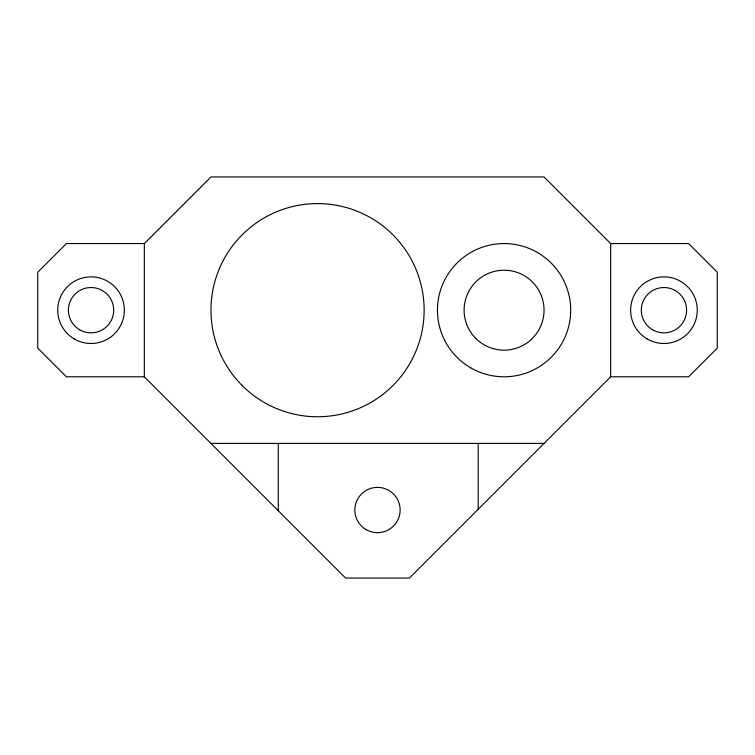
<?xml version="1.0" encoding="UTF-8"?>
<svg xmlns="http://www.w3.org/2000/svg" width="755" height="755" viewBox="0 0 755 755"><rect width="100%" height="100%" fill="white"/><g stroke="black" fill="none" stroke-linecap="round" stroke-linejoin="round"><path stroke-width="1.13" d="M144.337 243.554L210.956 176.944L544.044 176.944L610.663 243.554L610.663 376.792L409.399 578.056L345.601 578.056L144.337 376.792L144.337 243.554L66.402 243.554L37.75 272.206L37.75 348.14L66.402 376.792L144.337 376.792M610.663 243.554L688.598 243.554L717.25 272.206L717.25 348.14L688.598 376.792L610.663 376.792M210.956 443.411L544.044 443.411M478.198 443.411L478.198 509.257M278.284 443.411L278.284 510.739M242.176 385.541A106.587 106.587 0 0 0 420.497 337.759A106.587 106.587 0 0 0 289.958 207.219A106.587 106.587 0 0 0 242.176 385.541M475.81 338.438A39.968 39.968 0 0 0 542.685 320.516A39.968 39.968 0 0 0 493.732 271.564A39.968 39.968 0 0 0 475.81 338.438M470.761 367.864A66.619 66.619 0 0 0 570.695 310.173A66.619 66.619 0 0 0 470.761 252.481A66.619 66.619 0 0 0 470.761 367.864M366.175 529.642A22.65 22.65 0 0 0 400.15 510.031A22.65 22.65 0 0 0 366.175 490.41A22.65 22.65 0 0 0 366.175 529.642M74.386 339.023A33.305 33.305 0 0 0 124.348 310.173A33.305 33.305 0 0 0 74.386 281.332A33.305 33.305 0 0 0 74.386 339.023M79.719 329.793A22.65 22.65 0 0 0 113.694 310.173A22.65 22.65 0 0 0 79.719 290.562A22.65 22.65 0 0 0 79.719 329.793M652.631 329.793A22.65 22.65 0 0 0 686.606 310.173A22.65 22.65 0 0 0 652.631 290.562A22.65 22.65 0 0 0 652.631 329.793M647.299 339.023A33.305 33.305 0 0 0 697.261 310.173A33.305 33.305 0 0 0 647.299 281.332A33.305 33.305 0 0 0 647.299 339.023"/></g></svg>
